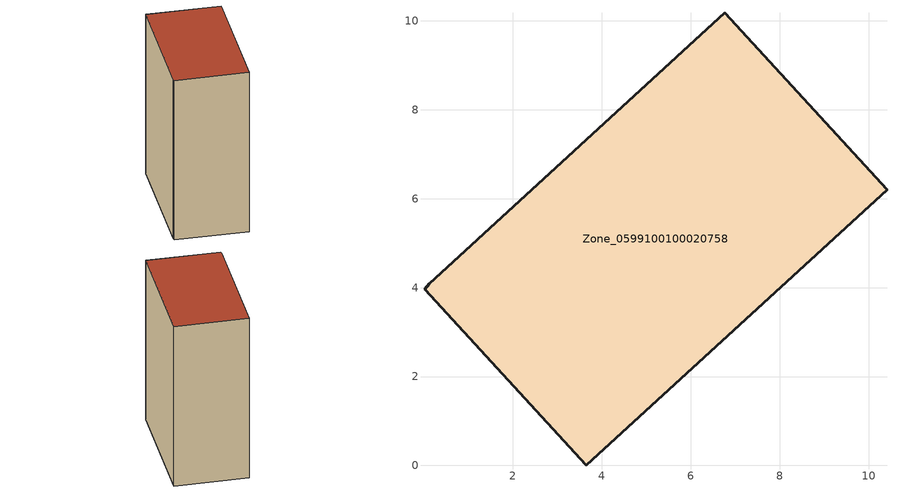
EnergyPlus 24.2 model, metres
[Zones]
Zone_0599100100020758
 floor ground (C_G): 0.01,3.97 0.12,4.09 6.77,10.19 10.41,6.21 3.65,0 z3.28
 wall outside (C_F): 10.41,6.21 6.77,10.19 0.12,4.09 0.01,3.97 3.65,0 10.41,6.21 z3.28:16.32
 roof outside (C_R): 0.12,4.09 0.01,3.97 3.65,0 10.41,6.21 6.77,10.19 z16.32
[BUILDING]
Pand.0599100100020758: North Axis=0; Terrain=City; Loads Convergence Tolerance Value=0.04; Temperature Convergence Tolerance Value=0.4; Solar Distribution=FullExterior; Maximum Number of Warmup Days=25; Minimum Number of Warmup Days=1
[Site:Location]
Rotterdam.The.Hague.AP_ZH_NLD Design_Conditions: Latitude=51.96; Longitude=4.45; Time Zone=1; Elevation=-4.5
[SITE:GROUNDTEMPERATURE:BUILDINGSURFACE]
18, 18, 18, 18, 18, 18, 18, 18, 18, 18, 18, 18
[MATERIAL] Thermal Absorptance=0.9; Solar Absorptance=0.7; Visible Absorptance=0.7
Name | Roughness | Thickness | Conductivity | Density | Specific Heat
G.TI.2015-2018 | MediumSmooth | 0.15 | 0.0428571 | 540 | 1210
F.TI.2015-2018 | Rough | 0.3 | 0.0666667 | 1920 | 840
R.TI.2015-2018 | MediumRough | 0.2 | 0.0333333 | 1500 | 1000
[CONSTRUCTION]
C_G: G.TI.2015-2018
C_F: F.TI.2015-2018
C_R: R.TI.2015-2018
[ZONE]
Zone_0599100100020758: Type=1; Multiplier=1; Ceiling Height=Autocalculate; Volume=Autocalculate; Floor Area=autocalculate; Part of Total Floor Area=Yes
[ZONEINFILTRATION:DESIGNFLOWRATE]
Infil_Zone_0599100100020758: Zone or ZoneList or Space or SpaceList=Zone_0599100100020758; Schedule=AlwaysOn; Design Flow Rate Calculation Method=Flow/Area; Flow Rate per Floor Area=0.0015; Constant Term Coefficient=1; Temperature Term Coefficient=0; Velocity Term Coefficient=0; Velocity Squared Term Coefficient=0
[HVACTEMPLATE:ZONE:IDEALLOADSAIRSYSTEM]
Zone_0599100100020758: Maximum Heating Supply Air Temperature=50; Minimum Cooling Supply Air Temperature=13; Maximum Heating Supply Air Humidity Ratio=0.0156; Minimum Cooling Supply Air Humidity Ratio=0.0077; Heating Limit=NoLimit; Cooling Limit=NoLimit; Dehumidification Control Type=ConstantSensibleHeatRatio; Cooling Sensible Heat Ratio=0.7; Dehumidification Setpoint=60; Humidification Control Type=None; Humidification Setpoint=30; Outdoor Air Method=None; Outdoor Air Flow Rate per Person=0.00944; Outdoor Air Flow Rate per Zone Floor Area=0; Outdoor Air Flow Rate per Zone=0; Demand Controlled Ventilation Type=None; Outdoor Air Economizer Type=NoEconomizer; Heat Recovery Type=None; Sensible Heat Recovery Effectiveness=0.7; Latent Heat Recovery Effectiveness=0.65
[ZONECONTROL:THERMOSTAT]
ThermostatControl_Zone_0599100100020758: Zone or ZoneList=Zone_0599100100020758; Control Type Schedule=DualSetpointControlType; Control 1=Thermostat_Zone_0599100100020758; Temperature Difference Between Cutout And Setpoint=0
[THERMOSTATSETPOINT:DUALSETPOINT]
Thermostat_Zone_0599100100020758: Heating Setpoint Temperature Schedule=HeatingSetpoint_Zone_0599100100020758; Cooling Setpoint Temperature Schedule=CoolingSetpoint_Zone_0599100100020758
[SCHEDULE:COMPACT]
HeatingSetpoint_Zone_0599100100020758: Through: 12/31, For: AllDays, Until: 24:00, 21
CoolingSetpoint_Zone_0599100100020758: Through: 12/31, For: AllDays, Until: 24:00, 24
DualSetpointControlType: Through: 12/31, For: AllDays, Until: 24:00, 4
AlwaysOn: Through: 12/31, For: AllDays, Until: 24:00, 1
